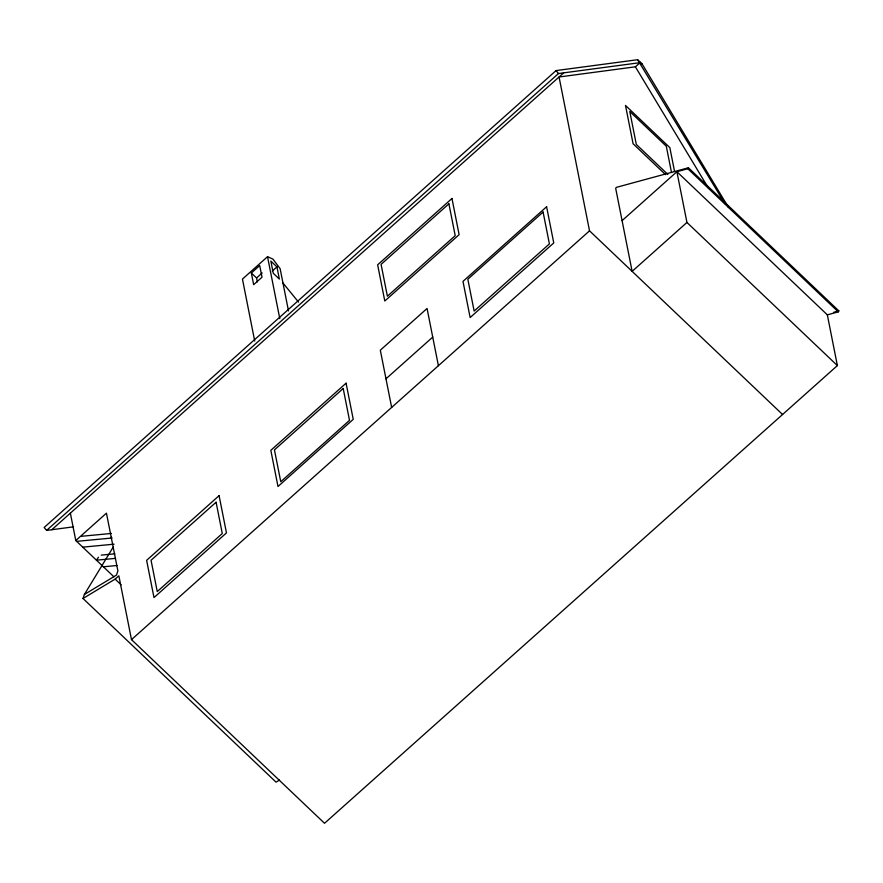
<?xml version="1.0" encoding="UTF-8"?>
<svg xmlns="http://www.w3.org/2000/svg" width="883" height="883" viewBox="0 0 883 883"><rect width="100%" height="100%" fill="white"/><g stroke="black" fill="none" stroke-linecap="round" stroke-linejoin="round"><path stroke-width="1.32" d="M279.492 780.075L276.059 782.15L83.013 598.486L84.371 594.469L113.179 547.14M83.013 598.486L115.132 579.116L118.852 575.804L131.49 639.623L324.525 823.287L837.382 365.584L686.941 222.45L676.897 171.71L687.835 168.741L688.42 167.77L838.85 310.893L838.265 311.865L827.338 314.845L676.897 171.71L622.085 220.629M98.488 557.217L96.446 560.186L115.507 558.376M288.498 310.937L280.132 268.686L272.946 259.094L267.527 256.688L242.45 279.083L254.712 341.026M251.346 273.013L259.701 265.551L262.019 277.218L253.653 284.679L251.346 273.013L256.567 277.979L257.328 281.865M256.567 277.979L262.141 273.002M272.295 271.037L276.942 266.887L270.849 261.092L273.266 273.277L279.348 279.061L276.942 266.887M728.563 207.56L642.118 63.984L637.614 59.713L556.069 70.585L44.15 527.471L46.567 530.429L73.587 526.82M46.567 530.429L558.486 73.543L640.032 62.671L642.118 63.984M51.788 529.734L563.707 72.847M113.896 576.787L75.783 540.539L106.446 513.166L117.892 570.948L116.49 575.098L84.371 594.469M782.559 414.502L589.524 230.827L559.06 76.998L635.385 66.81L640.032 62.671L639.866 61.843M385.981 378.807L432.725 337.096M131.49 639.623L589.524 230.827M686.941 222.45L632.129 271.368L615.694 188.366L616.279 187.395L688.42 167.77M833.607 312.328L838.85 310.893M81.435 536.29L111.401 533.453M76.655 541.356L112.075 538.001L111.203 537.173M82.748 547.151L114.073 544.182M101.214 555.12L114.834 553.829M103.399 566.798L117.02 565.506M687.835 168.741L838.265 311.865M667.879 174.459L636.301 144.404L629.778 111.479L666.301 146.225L671.51 172.56M665.605 174.702L633.089 143.763L625.495 105.441L669.844 147.638L674.557 171.423M115.132 579.116L121.103 584.8M282.979 283.057L298.52 302.074M637.614 59.713L724.921 203.653M556.069 70.585L558.486 73.543M635.385 66.81L708.243 187.825M827.338 314.845L837.382 365.584M438.398 365.705L427.063 308.476L380.319 350.198L391.655 407.427M267.527 256.688L279.79 318.642M70.364 513.144L75.783 540.539M451.964 198.498L377.637 264.834L384.8 301.004L459.127 234.668L451.964 198.498M448.906 203.83L381.081 264.359L387.383 296.202L455.209 235.673L448.906 203.83M219.094 495.661L146.622 560.33L153.995 597.581L226.467 532.902L219.094 495.661M346.081 383.178L270.827 450.341L277.99 486.511L353.244 419.348L346.081 383.178M343.2 388.509L274.447 449.866L280.761 481.71L349.513 420.352L343.2 388.509M546.599 206.754L462.979 281.379L470.142 317.549L553.762 242.924L546.599 206.754M216.092 502.217L151.048 560.252L157.251 591.566L222.284 533.52L216.092 502.217M543.089 212.052L467.835 279.216L474.138 311.059L549.403 243.896L543.089 212.052"/></g></svg>
